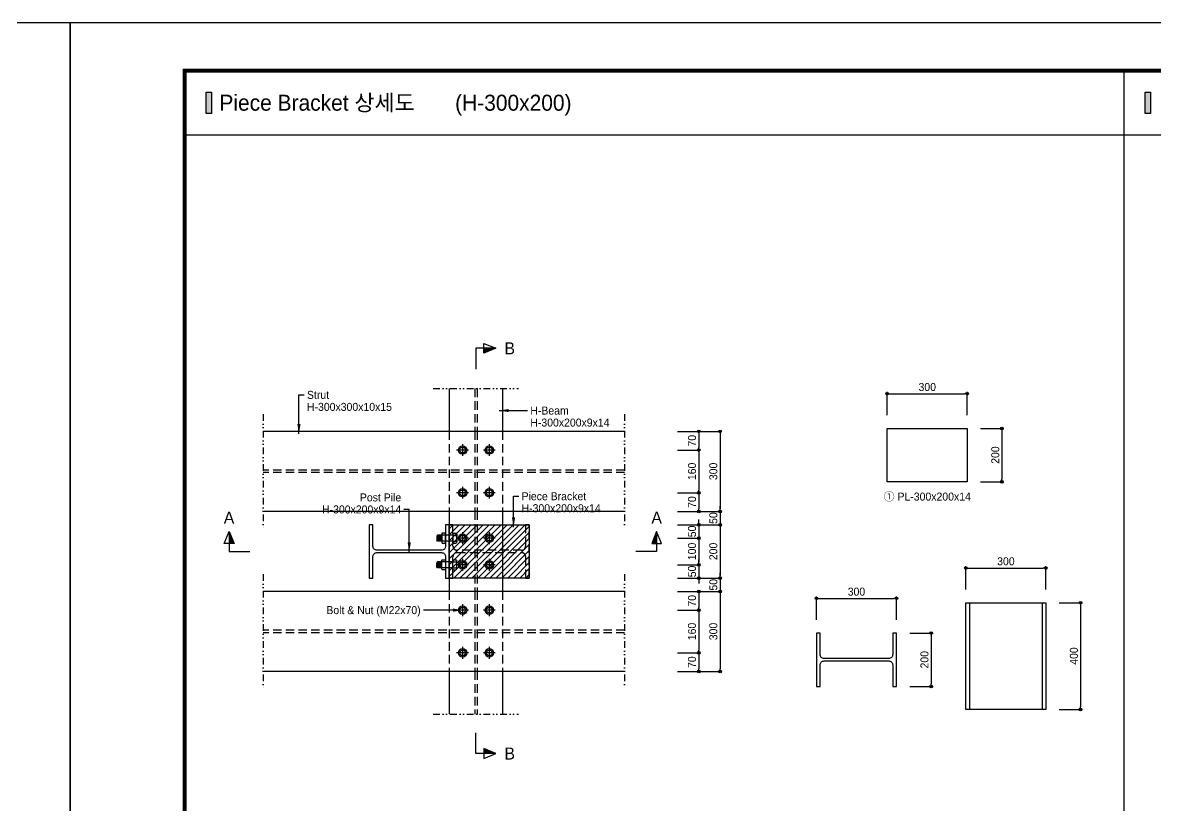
# Model space of a CAD drawing. Header units: millimetres. Extents: x 1073475 to 2890243, y -1340830 to -367733.
# Drawn here: x 2721864 to 2726109, y -370667 to -367733 of the extents above; entities that cross this region are included whole.
import ezdxf
from ezdxf.enums import TextEntityAlignment as Align

# ---------------------------------------------------------------- set-up
doc = ezdxf.new("R2010")
doc.units = ezdxf.units.MM
doc.header["$LTSCALE"] = 50
doc.header["$PDMODE"] = 3
doc.header["$PDSIZE"] = 100
doc.linetypes.add('DIVIDE', pattern=[1.25, 0.5, -0.25, 0, -0.25, 0, -0.25])
doc.linetypes.add('HIDDEN', pattern=[9.525, 6.35, -3.175])
doc.layers.get('Defpoints').update_dxf_attribs({"color": 151})
for name, color, linetype in [('11', 11, 'Continuous'), ('C-BN', 1, 'Continuous'), ('C-BOLT', 1, 'Continuous'), ('C-CEN-DI', 1, 'DIVIDE'), ('C-CEN-HI', 1, 'HIDDEN'), ('C-DIM', 7, 'Continuous'), ('C-li', 41, 'Continuous'), ('C-PILE', 3, 'Continuous'), ('C-PLATE', 135, 'Continuous'), ('C-PLATE-1', 2, 'Continuous'), ('C-ST-CEN', 1, 'HIDDEN'), ('C-STRUT', 3, 'Continuous'), ('C-WALE-1', 3, 'Continuous'), ('C-단면', 7, 'Continuous'), ('TEX', 3, 'Continuous'), ('TEXT', 3, 'Continuous'), ('TITLE-2', 3, 'Continuous')]:
    doc.layers.add(name, color=color, linetype=linetype)
doc.styles.add('RXHG', font='arial.ttf')
doc.styles.add('돋움', font='')
doc.styles.get('돋움').set_extended_font_data('Dotum')
doc.dimstyles.new('SAM-LE-LE-상', dxfattribs={"dimscale": 0.1, "dimtxt": 300, "dimasz": 360, "dimexe": 70, "dimexo": 0, "dimgap": 100, "dimtad": 1, "dimdec": 0, "dimzin": 0, "dimdsep": 46, "dimlunit": 6, "dimtxsty": '돋움', "dimblk": 'NONE', "dimcen": 100, "dimclrd": 8, "dimclre": 8, "dimclrt": 256, "dimadec": 0, "dimazin": 0, "dimtfac": 1, "dimtdec": 0, "dimtix": 1, "dimtmove": 2, "dimatfit": 3, "dimfxl": 70, "dimtolj": 1, "dimtzin": 0, "dimlwd": -1, "dimlwe": -1, "dimarcsym": 0})
doc.dimstyles.new('SAM-상', dxfattribs={"dimscale": 0.1, "dimtxt": 300, "dimasz": 100, "dimexe": 70, "dimexo": 0, "dimgap": 100, "dimtad": 1, "dimdec": 0, "dimzin": 0, "dimdsep": 46, "dimlunit": 6, "dimtxsty": '돋움', "dimblk": 'ORIGIN', "dimcen": 100, "dimclrd": 8, "dimclre": 8, "dimclrt": 1, "dimadec": 0, "dimazin": 0, "dimtfac": 1, "dimtdec": 0, "dimtix": 1, "dimtmove": 2, "dimatfit": 3, "dimfxl": 70, "dimtolj": 1, "dimtzin": 0, "dimlwd": -1, "dimlwe": -1, "dimarcsym": 0})

# ---------------------------------------------------------------- blocks, each defined once
blk = doc.blocks.new('dbox')
at = {"layer": '11'}
for p, q in [((4288, 57600), (81088, 57600)), ((4288, 1800), (4288, 57600))]:
    blk.add_line(p, q, dxfattribs=at)
at = {"layer": '11', "const_width": 150}
blk.add_lwpolyline([(81088, 1800), (4288, 1800), (4288, 57600), (81088, 57600)], close=True, dxfattribs=at)
at = {"layer": 'TEXT', "color": 7}
for p, q in [((0, 59400), (84100, 59400)), ((0, 0), (0, 59400)), ((84100, 59400), (84100, 0))]:
    blk.add_line(p, q, dxfattribs=at)
at = {"layer": 'TEX', "color": 6, "linetype": 'Continuous', "style": 'RXHG', "width": 1}
for tag, p in [('일자', (76628, 15972)), ('축척', (76628, 13925)), ('설계번호', (76684, 12170))]:
    blk.add_attdef(tag, p, '', height=300, dxfattribs=at)
at = {"layer": 'TEX', "color": 7, "linetype": 'Continuous', "style": 'RXHG', "width": 1}
blk.add_attdef('파일명', (81840, 4453), '', height=300, rotation=90, dxfattribs=at)
at = {"layer": 'TEX', "linetype": 'Continuous', "style": 'RXHG', "width": 1}
for tag, p in [('도면명-1', (77799, 3389)), ('도면명-2', (77799, 2662))]:
    blk.add_attdef(tag, text='', height=400, dxfattribs=at).set_placement(p, align=Align.CENTER)
blk = doc.blocks.new('_Origin')
at = {"color": 0, "linetype": 'ByBlock', "lineweight": -2}
blk.add_line((0, 0), (-1, 0), dxfattribs=at)
blk.add_circle((0, 0), 0.5, dxfattribs=at)
blk = doc.blocks.new('*D439')
at = {"layer": 'C-DIM', "color": 8, "transparency": 16777216}
for p, q in [((2724397.8, -369604.9), (2724397.8, -369594.9)), ((2724317.8, -369614.9), (2724404.8, -369614.9)), ((2724397.8, -369614.9), (2724397.8, -369664.9)), ((2724317.8, -369664.9), (2724404.8, -369664.9)), ((2724397.8, -369674.9), (2724397.8, -369684.9))]:
    blk.add_line(p, q, dxfattribs=at)
at = {"layer": 'Defpoints', "color": 0, "transparency": 16777216}
for p in [(2724317.8, -369614.9), (2724317.8, -369664.9), (2724397.8, -369664.9)]:
    blk.add_point(p, dxfattribs=at)
at = {"layer": 'C-DIM', "color": 8, "transparency": 16777216, "xscale": 10, "yscale": 10, "zscale": 10}
for p, rotation in [((2724397.8, -369614.9), 270), ((2724397.8, -369664.9), 90)]:
    blk.add_blockref('_Origin', p, dxfattribs=dict(at, rotation=rotation))
at = {"layer": 'C-DIM', "color": 1, "transparency": 16777216, "insert": (2724372.8, -369639.9), "char_height": 30, "attachment_point": 5, "rotation": 90, "style": '돋움'}
blk.add_mtext('\\A1;50', dxfattribs=at)
blk = doc.blocks.new('*D440')
at = {"layer": 'C-DIM', "color": 8, "transparency": 16777216}
for p, q in [((2724317.8, -369664.9), (2724404.8, -369664.9)), ((2724397.8, -369674.9), (2724397.8, -369754.9)), ((2724317.8, -369764.9), (2724404.8, -369764.9))]:
    blk.add_line(p, q, dxfattribs=at)
at = {"layer": 'Defpoints', "color": 0, "transparency": 16777216}
for p in [(2724317.8, -369664.9), (2724317.8, -369764.9), (2724397.8, -369764.9)]:
    blk.add_point(p, dxfattribs=at)
at = {"layer": 'C-DIM', "color": 8, "transparency": 16777216, "xscale": 10, "yscale": 10, "zscale": 10}
for p, rotation in [((2724397.8, -369664.9), 90), ((2724397.8, -369764.9), 270)]:
    blk.add_blockref('_Origin', p, dxfattribs=dict(at, rotation=rotation))
at = {"layer": 'C-DIM', "color": 1, "transparency": 16777216, "insert": (2724372.8, -369714.9), "char_height": 30, "attachment_point": 5, "rotation": 90, "style": '돋움'}
blk.add_mtext('\\A1;100', dxfattribs=at)
blk = doc.blocks.new('*D441')
at = {"layer": 'C-DIM', "color": 8, "transparency": 16777216}
for p, q in [((2724317.8, -369764.9), (2724404.8, -369764.9)), ((2724397.8, -369754.9), (2724397.8, -369744.9)), ((2724397.8, -369764.9), (2724397.8, -369814.9)), ((2724317.8, -369814.9), (2724404.8, -369814.9)), ((2724397.8, -369824.9), (2724397.8, -369834.9))]:
    blk.add_line(p, q, dxfattribs=at)
at = {"layer": 'Defpoints', "color": 0, "transparency": 16777216}
for p in [(2724317.8, -369764.9), (2724317.8, -369814.9), (2724397.8, -369814.9)]:
    blk.add_point(p, dxfattribs=at)
at = {"layer": 'C-DIM', "color": 8, "transparency": 16777216, "xscale": 10, "yscale": 10, "zscale": 10}
for p, rotation in [((2724397.8, -369764.9), 270), ((2724397.8, -369814.9), 90)]:
    blk.add_blockref('_Origin', p, dxfattribs=dict(at, rotation=rotation))
at = {"layer": 'C-DIM', "color": 1, "transparency": 16777216, "insert": (2724372.8, -369789.9), "char_height": 30, "attachment_point": 5, "rotation": 90, "style": '돋움'}
blk.add_mtext('\\A1;50', dxfattribs=at)
blk = doc.blocks.new('*D442')
at = {"layer": 'C-DIM', "color": 8, "transparency": 16777216}
for p, q in [((2724397.8, -369614.9), (2724484.8, -369614.9)), ((2724477.8, -369624.9), (2724477.8, -369804.9)), ((2724397.8, -369814.9), (2724484.8, -369814.9))]:
    blk.add_line(p, q, dxfattribs=at)
at = {"layer": 'Defpoints', "color": 0, "transparency": 16777216}
for p in [(2724397.8, -369614.9), (2724397.8, -369814.9), (2724477.8, -369814.9)]:
    blk.add_point(p, dxfattribs=at)
at = {"layer": 'C-DIM', "color": 8, "transparency": 16777216, "xscale": 10, "yscale": 10, "zscale": 10}
for p, rotation in [((2724477.8, -369614.9), 90), ((2724477.8, -369814.9), 270)]:
    blk.add_blockref('_Origin', p, dxfattribs=dict(at, rotation=rotation))
at = {"layer": 'C-DIM', "color": 1, "transparency": 16777216, "insert": (2724452.8, -369714.9), "char_height": 30, "attachment_point": 5, "rotation": 90, "style": '돋움'}
blk.add_mtext('\\A1;200', dxfattribs=at)
blk = doc.blocks.new('*D443')
at = {"layer": 'C-DIM', "color": 8, "transparency": 16777216}
for p, q in [((2724317.8, -369264.9), (2724404.8, -369264.9)), ((2724397.8, -369274.9), (2724397.8, -369324.9)), ((2724317.8, -369334.9), (2724404.8, -369334.9))]:
    blk.add_line(p, q, dxfattribs=at)
at = {"layer": 'Defpoints', "color": 0, "transparency": 16777216}
for p in [(2724317.8, -369264.9), (2724317.8, -369334.9), (2724397.8, -369334.9)]:
    blk.add_point(p, dxfattribs=at)
at = {"layer": 'C-DIM', "color": 8, "transparency": 16777216, "xscale": 10, "yscale": 10, "zscale": 10}
for p, rotation in [((2724397.8, -369264.9), 90), ((2724397.8, -369334.9), 270)]:
    blk.add_blockref('_Origin', p, dxfattribs=dict(at, rotation=rotation))
at = {"layer": 'C-DIM', "color": 1, "transparency": 16777216, "insert": (2724372.8, -369299.9), "char_height": 30, "attachment_point": 5, "rotation": 90, "style": '돋움'}
blk.add_mtext('\\A1;70', dxfattribs=at)
blk = doc.blocks.new('*D444')
at = {"layer": 'C-DIM', "color": 8, "transparency": 16777216}
for p, q in [((2724317.8, -369334.9), (2724404.8, -369334.9)), ((2724397.8, -369344.9), (2724397.8, -369484.9)), ((2724317.8, -369494.9), (2724404.8, -369494.9))]:
    blk.add_line(p, q, dxfattribs=at)
at = {"layer": 'Defpoints', "color": 0, "transparency": 16777216}
for p in [(2724317.8, -369334.9), (2724317.8, -369494.9), (2724397.8, -369494.9)]:
    blk.add_point(p, dxfattribs=at)
at = {"layer": 'C-DIM', "color": 8, "transparency": 16777216, "xscale": 10, "yscale": 10, "zscale": 10}
for p, rotation in [((2724397.8, -369334.9), 90), ((2724397.8, -369494.9), 270)]:
    blk.add_blockref('_Origin', p, dxfattribs=dict(at, rotation=rotation))
at = {"layer": 'C-DIM', "color": 1, "transparency": 16777216, "insert": (2724372.8, -369414.9), "char_height": 30, "attachment_point": 5, "rotation": 90, "style": '돋움'}
blk.add_mtext('\\A1;160', dxfattribs=at)
blk = doc.blocks.new('*D445')
at = {"layer": 'C-DIM', "color": 8, "transparency": 16777216}
for p, q in [((2724317.8, -369494.9), (2724404.8, -369494.9)), ((2724397.8, -369504.9), (2724397.8, -369554.9)), ((2724317.8, -369564.9), (2724404.8, -369564.9))]:
    blk.add_line(p, q, dxfattribs=at)
at = {"layer": 'Defpoints', "color": 0, "transparency": 16777216}
for p in [(2724317.8, -369494.9), (2724317.8, -369564.9), (2724397.8, -369564.9)]:
    blk.add_point(p, dxfattribs=at)
at = {"layer": 'C-DIM', "color": 8, "transparency": 16777216, "xscale": 10, "yscale": 10, "zscale": 10}
for p, rotation in [((2724397.8, -369494.9), 90), ((2724397.8, -369564.9), 270)]:
    blk.add_blockref('_Origin', p, dxfattribs=dict(at, rotation=rotation))
at = {"layer": 'C-DIM', "color": 1, "transparency": 16777216, "insert": (2724372.8, -369529.9), "char_height": 30, "attachment_point": 5, "rotation": 90, "style": '돋움'}
blk.add_mtext('\\A1;70', dxfattribs=at)
blk = doc.blocks.new('*D446')
at = {"layer": 'C-DIM', "color": 8, "transparency": 16777216}
for p, q in [((2724397.8, -369264.9), (2724484.8, -369264.9)), ((2724477.8, -369274.9), (2724477.8, -369554.9)), ((2724397.8, -369564.9), (2724484.8, -369564.9))]:
    blk.add_line(p, q, dxfattribs=at)
at = {"layer": 'Defpoints', "color": 0, "transparency": 16777216}
for p in [(2724397.8, -369264.9), (2724397.8, -369564.9), (2724477.8, -369564.9)]:
    blk.add_point(p, dxfattribs=at)
at = {"layer": 'C-DIM', "color": 8, "transparency": 16777216, "xscale": 10, "yscale": 10, "zscale": 10}
for p, rotation in [((2724477.8, -369264.9), 90), ((2724477.8, -369564.9), 270)]:
    blk.add_blockref('_Origin', p, dxfattribs=dict(at, rotation=rotation))
at = {"layer": 'C-DIM', "color": 1, "transparency": 16777216, "insert": (2724452.8, -369414.9), "char_height": 30, "attachment_point": 5, "rotation": 90, "style": '돋움'}
blk.add_mtext('\\A1;300', dxfattribs=at)
blk = doc.blocks.new('*D447')
at = {"layer": 'C-DIM', "color": 8, "transparency": 16777216}
for p, q in [((2724317.8, -369864.9), (2724404.8, -369864.9)), ((2724397.8, -369874.9), (2724397.8, -369924.9)), ((2724317.8, -369934.9), (2724404.8, -369934.9))]:
    blk.add_line(p, q, dxfattribs=at)
at = {"layer": 'Defpoints', "color": 0, "transparency": 16777216}
for p in [(2724317.8, -369864.9), (2724317.8, -369934.9), (2724397.8, -369934.9)]:
    blk.add_point(p, dxfattribs=at)
at = {"layer": 'C-DIM', "color": 8, "transparency": 16777216, "xscale": 10, "yscale": 10, "zscale": 10}
for p, rotation in [((2724397.8, -369864.9), 90), ((2724397.8, -369934.9), 270)]:
    blk.add_blockref('_Origin', p, dxfattribs=dict(at, rotation=rotation))
at = {"layer": 'C-DIM', "color": 1, "transparency": 16777216, "insert": (2724372.8, -369899.9), "char_height": 30, "attachment_point": 5, "rotation": 90, "style": '돋움'}
blk.add_mtext('\\A1;70', dxfattribs=at)
blk = doc.blocks.new('*D448')
at = {"layer": 'C-DIM', "color": 8, "transparency": 16777216}
for p, q in [((2724317.8, -369934.9), (2724404.8, -369934.9)), ((2724397.8, -369944.9), (2724397.8, -370084.9)), ((2724317.8, -370094.9), (2724404.8, -370094.9))]:
    blk.add_line(p, q, dxfattribs=at)
at = {"layer": 'Defpoints', "color": 0, "transparency": 16777216}
for p in [(2724317.8, -369934.9), (2724317.8, -370094.9), (2724397.8, -370094.9)]:
    blk.add_point(p, dxfattribs=at)
at = {"layer": 'C-DIM', "color": 8, "transparency": 16777216, "xscale": 10, "yscale": 10, "zscale": 10}
for p, rotation in [((2724397.8, -369934.9), 90), ((2724397.8, -370094.9), 270)]:
    blk.add_blockref('_Origin', p, dxfattribs=dict(at, rotation=rotation))
at = {"layer": 'C-DIM', "color": 1, "transparency": 16777216, "insert": (2724372.8, -370014.9), "char_height": 30, "attachment_point": 5, "rotation": 90, "style": '돋움'}
blk.add_mtext('\\A1;160', dxfattribs=at)
blk = doc.blocks.new('*D449')
at = {"layer": 'C-DIM', "color": 8, "transparency": 16777216}
for p, q in [((2724317.8, -370094.9), (2724404.8, -370094.9)), ((2724397.8, -370104.9), (2724397.8, -370154.9)), ((2724317.8, -370164.9), (2724404.8, -370164.9))]:
    blk.add_line(p, q, dxfattribs=at)
at = {"layer": 'Defpoints', "color": 0, "transparency": 16777216}
for p in [(2724317.8, -370094.9), (2724317.8, -370164.9), (2724397.8, -370164.9)]:
    blk.add_point(p, dxfattribs=at)
at = {"layer": 'C-DIM', "color": 8, "transparency": 16777216, "xscale": 10, "yscale": 10, "zscale": 10}
for p, rotation in [((2724397.8, -370094.9), 90), ((2724397.8, -370164.9), 270)]:
    blk.add_blockref('_Origin', p, dxfattribs=dict(at, rotation=rotation))
at = {"layer": 'C-DIM', "color": 1, "transparency": 16777216, "insert": (2724372.8, -370129.9), "char_height": 30, "attachment_point": 5, "rotation": 90, "style": '돋움'}
blk.add_mtext('\\A1;70', dxfattribs=at)
blk = doc.blocks.new('*D450')
at = {"layer": 'C-DIM', "color": 8, "transparency": 16777216}
for p, q in [((2724397.8, -369864.9), (2724484.8, -369864.9)), ((2724477.8, -369874.9), (2724477.8, -370154.9)), ((2724397.8, -370164.9), (2724484.8, -370164.9))]:
    blk.add_line(p, q, dxfattribs=at)
at = {"layer": 'Defpoints', "color": 0, "transparency": 16777216}
for p in [(2724397.8, -369864.9), (2724397.8, -370164.9), (2724477.8, -370164.9)]:
    blk.add_point(p, dxfattribs=at)
at = {"layer": 'C-DIM', "color": 8, "transparency": 16777216, "xscale": 10, "yscale": 10, "zscale": 10}
for p, rotation in [((2724477.8, -369864.9), 90), ((2724477.8, -370164.9), 270)]:
    blk.add_blockref('_Origin', p, dxfattribs=dict(at, rotation=rotation))
at = {"layer": 'C-DIM', "color": 1, "transparency": 16777216, "insert": (2724452.8, -370014.9), "char_height": 30, "attachment_point": 5, "rotation": 90, "style": '돋움'}
blk.add_mtext('\\A1;300', dxfattribs=at)
blk = doc.blocks.new('A$C465F048A')
at = {"layer": 'C-BN'}
for p, q in [((-57.5, 10.9), (-60, 7.4)), ((-60, 7.4), (-60, -7.6)), ((-28, 10.9), (-57.5, 10.9)), ((-56.5, 10.9), (-56.5, -11.1)), ((-51.5, 10.9), (-51.5, -11.1)), ((-46.5, 10.9), (-46.5, -11.1)), ((-42.1, 14.7), (-42.1, -14.8)), ((-28, 18.4), (-40.3, 18.4)), ((-28, -18.6), (-28, 18.4)), ((0, 18.4), (0, -18.4)), ((0, 18.4), (12.3, 18.4)), ((0, 10.9), (14.1, 10.9)), ((14.1, 14.7), (14.1, -14.8)), ((-57.5, -11.1), (-60, -7.6)), ((-28, -11.1), (-57.5, -11.1)), ((-40.3, -18.6), (-28, -18.6)), ((0, -11.1), (14.1, -11.1)), ((0, -18.6), (0, -16.4)), ((0, -18.6), (12.3, -18.6))]:
    blk.add_line(p, q, dxfattribs=at)
at = {"layer": 'C-BN', "linetype": 'HIDDEN', "ltscale": 0.5}
for p, q in [((0, 10.9), (-28, 10.9)), ((0, -11.1), (-28, -11.1))]:
    blk.add_line(p, q, dxfattribs=at)
at = {"layer": 'C-BN'}
for centre, radius, start, end in [((-37.2, 14.7), 4.82, 128.9483, 231.0517), ((-7.4, -0.1), 34.7, 161.5074, 198.4926), ((9.2, 14.7), 4.82, 308.9483, 51.0517), ((-20.6, -0.1), 34.7, 341.5074, 18.4926), ((-37.2, -14.8), 4.82, 128.9483, 231.0517), ((9.2, -14.8), 4.82, 308.9483, 51.0517)]:
    blk.add_arc(centre, radius, start, end, dxfattribs=at)
blk = doc.blocks.new('*D479')
at = {"layer": 'C-DIM', "color": 8, "transparency": 16777216}
for p, q in [((2725104.4, -369203.8), (2725104.4, -369116.8)), ((2725114.4, -369123.8), (2725394.4, -369123.8)), ((2725404.4, -369203.8), (2725404.4, -369116.8))]:
    blk.add_line(p, q, dxfattribs=at)
at = {"layer": 'Defpoints', "color": 0, "transparency": 16777216}
for p in [(2725404.4, -369123.8), (2725104.4, -369203.8), (2725404.4, -369203.8)]:
    blk.add_point(p, dxfattribs=at)
at = {"layer": 'C-DIM', "color": 8, "transparency": 16777216, "xscale": 10, "yscale": 10, "zscale": 10, "rotation": 180}
blk.add_blockref('_Origin', (2725104.4, -369123.8), dxfattribs=at)
at = {"layer": 'C-DIM', "color": 8, "transparency": 16777216, "xscale": 10, "yscale": 10, "zscale": 10}
blk.add_blockref('_Origin', (2725404.4, -369123.8), dxfattribs=at)
at = {"layer": 'C-DIM', "color": 1, "transparency": 16777216, "insert": (2725254.4, -369098.8), "char_height": 30, "attachment_point": 5, "style": '돋움'}
blk.add_mtext('\\A1;300', dxfattribs=at)
blk = doc.blocks.new('*D480')
at = {"layer": 'C-DIM', "color": 8, "transparency": 16777216}
for p, q in [((2725454.4, -369253.8), (2725541.4, -369253.8)), ((2725534.4, -369263.8), (2725534.4, -369443.8)), ((2725454.4, -369453.8), (2725541.4, -369453.8))]:
    blk.add_line(p, q, dxfattribs=at)
at = {"layer": 'Defpoints', "color": 0, "transparency": 16777216}
for p in [(2725454.4, -369253.8), (2725454.4, -369453.8), (2725534.4, -369453.8)]:
    blk.add_point(p, dxfattribs=at)
at = {"layer": 'C-DIM', "color": 8, "transparency": 16777216, "xscale": 10, "yscale": 10, "zscale": 10}
for p, rotation in [((2725534.4, -369253.8), 90), ((2725534.4, -369453.8), 270)]:
    blk.add_blockref('_Origin', p, dxfattribs=dict(at, rotation=rotation))
at = {"layer": 'C-DIM', "color": 1, "transparency": 16777216, "insert": (2725509.4, -369353.8), "char_height": 30, "attachment_point": 5, "rotation": 90, "style": '돋움'}
blk.add_mtext('\\A1;200', dxfattribs=at)
blk = doc.blocks.new('*D481')
at = {"layer": 'C-DIM', "color": 8, "transparency": 16777216}
for p, q in [((2724839, -369970.8), (2724839, -369883.8)), ((2724849, -369890.8), (2725129, -369890.8)), ((2725139, -369970.8), (2725139, -369883.8))]:
    blk.add_line(p, q, dxfattribs=at)
at = {"layer": 'Defpoints', "color": 0, "transparency": 16777216}
for p in [(2725139, -369890.8), (2724839, -369970.8), (2725139, -369970.8)]:
    blk.add_point(p, dxfattribs=at)
at = {"layer": 'C-DIM', "color": 8, "transparency": 16777216, "xscale": 10, "yscale": 10, "zscale": 10, "rotation": 180}
blk.add_blockref('_Origin', (2724839, -369890.8), dxfattribs=at)
at = {"layer": 'C-DIM', "color": 8, "transparency": 16777216, "xscale": 10, "yscale": 10, "zscale": 10}
blk.add_blockref('_Origin', (2725139, -369890.8), dxfattribs=at)
at = {"layer": 'C-DIM', "color": 1, "transparency": 16777216, "insert": (2724989, -369865.8), "char_height": 30, "attachment_point": 5, "style": '돋움'}
blk.add_mtext('\\A1;300', dxfattribs=at)
blk = doc.blocks.new('*D482')
at = {"layer": 'C-DIM', "color": 8, "transparency": 16777216}
for p, q in [((2725189, -370020.8), (2725276, -370020.8)), ((2725269, -370030.8), (2725269, -370210.8)), ((2725189, -370220.8), (2725276, -370220.8))]:
    blk.add_line(p, q, dxfattribs=at)
at = {"layer": 'Defpoints', "color": 0, "transparency": 16777216}
for p in [(2725189, -370020.8), (2725189, -370220.8), (2725269, -370220.8)]:
    blk.add_point(p, dxfattribs=at)
at = {"layer": 'C-DIM', "color": 8, "transparency": 16777216, "xscale": 10, "yscale": 10, "zscale": 10}
for p, rotation in [((2725269, -370020.8), 90), ((2725269, -370220.8), 270)]:
    blk.add_blockref('_Origin', p, dxfattribs=dict(at, rotation=rotation))
at = {"layer": 'C-DIM', "color": 1, "transparency": 16777216, "insert": (2725244, -370120.8), "char_height": 30, "attachment_point": 5, "rotation": 90, "style": '돋움'}
blk.add_mtext('\\A1;200', dxfattribs=at)
blk = doc.blocks.new('*D483')
at = {"layer": 'C-DIM', "color": 8, "transparency": 16777216}
for p, q in [((2725399.1, -369857), (2725399.1, -369770)), ((2725409.1, -369777), (2725689.1, -369777)), ((2725699.1, -369857), (2725699.1, -369770))]:
    blk.add_line(p, q, dxfattribs=at)
at = {"layer": 'Defpoints', "color": 0, "transparency": 16777216}
for p in [(2725699.1, -369777), (2725399.1, -369857), (2725699.1, -369857)]:
    blk.add_point(p, dxfattribs=at)
at = {"layer": 'C-DIM', "color": 8, "transparency": 16777216, "xscale": 10, "yscale": 10, "zscale": 10, "rotation": 180}
blk.add_blockref('_Origin', (2725399.1, -369777), dxfattribs=at)
at = {"layer": 'C-DIM', "color": 8, "transparency": 16777216, "xscale": 10, "yscale": 10, "zscale": 10}
blk.add_blockref('_Origin', (2725699.1, -369777), dxfattribs=at)
at = {"layer": 'C-DIM', "color": 1, "transparency": 16777216, "insert": (2725549.1, -369752), "char_height": 30, "attachment_point": 5, "style": '돋움'}
blk.add_mtext('\\A1;300', dxfattribs=at)
blk = doc.blocks.new('*D484')
at = {"layer": 'C-DIM', "color": 8, "transparency": 16777216}
for p, q in [((2725749.1, -369907), (2725836.1, -369907)), ((2725829.1, -369917), (2725829.1, -370297)), ((2725749.1, -370307), (2725836.1, -370307))]:
    blk.add_line(p, q, dxfattribs=at)
at = {"layer": 'Defpoints', "color": 0, "transparency": 16777216}
for p in [(2725749.1, -369907), (2725749.1, -370307), (2725829.1, -370307)]:
    blk.add_point(p, dxfattribs=at)
at = {"layer": 'C-DIM', "color": 8, "transparency": 16777216, "xscale": 10, "yscale": 10, "zscale": 10}
for p, rotation in [((2725829.1, -369907), 90), ((2725829.1, -370307), 270)]:
    blk.add_blockref('_Origin', p, dxfattribs=dict(at, rotation=rotation))
at = {"layer": 'C-DIM', "color": 1, "transparency": 16777216, "insert": (2725804, -370107), "char_height": 30, "attachment_point": 5, "rotation": 90, "style": '돋움'}
blk.add_mtext('\\A1;400', dxfattribs=at)
blk = doc.blocks.new('_None')
blk = doc.blocks.new('*D485')
at = {"layer": 'C-DIM', "color": 8, "transparency": 16777216}
for p, q in [((2724477.8, -369804.9), (2724477.8, -369794.9)), ((2724397.8, -369814.9), (2724484.8, -369814.9)), ((2724477.8, -369814.9), (2724477.8, -369864.9)), ((2724397.8, -369864.9), (2724484.8, -369864.9)), ((2724477.8, -369874.9), (2724477.8, -369884.9))]:
    blk.add_line(p, q, dxfattribs=at)
at = {"layer": 'Defpoints', "color": 0, "transparency": 16777216}
for p in [(2724397.8, -369814.9), (2724397.8, -369864.9), (2724477.8, -369864.9)]:
    blk.add_point(p, dxfattribs=at)
at = {"layer": 'C-DIM', "color": 8, "transparency": 16777216, "xscale": 10, "yscale": 10, "zscale": 10}
for p, rotation in [((2724477.8, -369814.9), 270), ((2724477.8, -369864.9), 90)]:
    blk.add_blockref('_Origin', p, dxfattribs=dict(at, rotation=rotation))
at = {"layer": 'C-DIM', "color": 1, "transparency": 16777216, "insert": (2724452.8, -369839.9), "char_height": 30, "attachment_point": 5, "rotation": 90, "style": '돋움'}
blk.add_mtext('\\A1;50', dxfattribs=at)
blk = doc.blocks.new('*D486')
at = {"layer": 'C-DIM', "color": 8, "transparency": 16777216}
for p, q in [((2724477.8, -369554.9), (2724477.8, -369544.9)), ((2724397.8, -369564.9), (2724484.8, -369564.9)), ((2724477.8, -369564.9), (2724477.8, -369614.9)), ((2724397.8, -369614.9), (2724484.8, -369614.9)), ((2724477.8, -369624.9), (2724477.8, -369634.9))]:
    blk.add_line(p, q, dxfattribs=at)
at = {"layer": 'Defpoints', "color": 0, "transparency": 16777216}
for p in [(2724397.8, -369564.9), (2724397.8, -369614.9), (2724477.8, -369614.9)]:
    blk.add_point(p, dxfattribs=at)
at = {"layer": 'C-DIM', "color": 8, "transparency": 16777216, "xscale": 10, "yscale": 10, "zscale": 10}
for p, rotation in [((2724477.8, -369564.9), 270), ((2724477.8, -369614.9), 90)]:
    blk.add_blockref('_Origin', p, dxfattribs=dict(at, rotation=rotation))
at = {"layer": 'C-DIM', "color": 1, "transparency": 16777216, "insert": (2724452.8, -369589.9), "char_height": 30, "attachment_point": 5, "rotation": 90, "style": '돋움'}
blk.add_mtext('\\A1;50', dxfattribs=at)

msp = doc.modelspace()

# ---------------------------------------------------------------- hatches: boundary and pattern name
at = {"layer": 'C-PLATE'}
h = msp.add_hatch(dxfattribs=at)
h.set_pattern_fill('ANSI31', color=256, scale=5, style=0)
h.set_pattern_definition([(45, (2718481.293, -374319.681), (-11.22532, 11.22532), [])])
h.paths.add_polyline_path([(2723463, -369614.9), (2723763, -369614.9), (2723763, -369814.9), (2723463, -369814.9)])
at = {"layer": 'C-단면'}
for points in [[(2723638.2, -368953.6), (2723593, -368953.6), (2723593, -368972.3)], [(2722637.8, -369639.7), (2722637.8, -369684.9), (2722656.5, -369684.9)], [(2724240.3, -369639.7), (2724240.3, -369684.9), (2724221.6, -369684.9)], [(2723638.2, -370472.3), (2723593, -370472.3), (2723593, -370453.6)]]:
    msp.add_hatch(color=256, dxfattribs=at).paths.add_polyline_path(points)
at = {"layer": 'TITLE-2'}
for points in [[(2722551.6, -368073.1), (2722571.6, -368073.1), (2722571.6, -367993.1), (2722551.6, -367993.1)], [(2726090.9, -368073.1), (2726090.9, -367993.1), (2726070.9, -367993.1), (2726070.9, -368073.1)]]:
    msp.add_hatch(color=2, dxfattribs=at).paths.add_polyline_path(points)

# ---------------------------------------------------------------- linework, layer by layer
at = {"layer": 'C-BOLT'}
for p, q in [((2723535.2, -369334.9), (2723490.8, -369334.9)), ((2723513, -369312.7), (2723513, -369357.1)), ((2723635.2, -369334.9), (2723590.8, -369334.9)), ((2723613, -369312.7), (2723613, -369357.1)), ((2723535.2, -369494.9), (2723490.8, -369494.9)), ((2723513, -369472.7), (2723513, -369517.1)), ((2723635.2, -369494.9), (2723590.8, -369494.9)), ((2723613, -369472.7), (2723613, -369517.1)), ((2723535.2, -369664.9), (2723490.8, -369664.9)), ((2723513, -369642.7), (2723513, -369687.1)), ((2723635.2, -369664.9), (2723590.8, -369664.9)), ((2723613, -369642.7), (2723613, -369687.1)), ((2723535.2, -369764.9), (2723490.8, -369764.9)), ((2723513, -369742.7), (2723513, -369787.1)), ((2723635.2, -369764.9), (2723590.8, -369764.9)), ((2723613, -369742.7), (2723613, -369787.1)), ((2723535.2, -369934.9), (2723490.8, -369934.9)), ((2723513, -369912.7), (2723513, -369957.1)), ((2723635.2, -369934.9), (2723590.8, -369934.9)), ((2723613, -369912.7), (2723613, -369957.1)), ((2723535.2, -370094.9), (2723490.8, -370094.9)), ((2723513, -370072.7), (2723513, -370117.1)), ((2723635.2, -370094.9), (2723590.8, -370094.9)), ((2723613, -370072.7), (2723613, -370117.1))]:
    msp.add_line(p, q, dxfattribs=at)
for centre, radius in [((2723513, -369334.9), 15.9), ((2723513, -369334.9), 11), ((2723613, -369334.9), 15.9), ((2723613, -369334.9), 11), ((2723513, -369494.9), 15.9), ((2723513, -369494.9), 11), ((2723613, -369494.9), 15.9), ((2723613, -369494.9), 11), ((2723513, -369664.9), 15.9), ((2723513, -369664.9), 11), ((2723613, -369664.9), 15.9), ((2723613, -369664.9), 11), ((2723513, -369764.9), 15.9), ((2723513, -369764.9), 11), ((2723613, -369764.9), 15.9), ((2723613, -369764.9), 11), ((2723513, -369934.9), 15.9), ((2723513, -369934.9), 11), ((2723613, -369934.9), 15.9), ((2723613, -369934.9), 11), ((2723513, -370094.9), 15.9), ((2723513, -370094.9), 11), ((2723613, -370094.9), 15.9), ((2723613, -370094.9), 11)]:
    msp.add_circle(centre, radius, dxfattribs=at)
at = {"layer": 'C-CEN-DI', "linetype": 'DIVIDE'}
for p, q in [((2723403.2, -369104.6), (2723722.9, -369104.6)), ((2722765.7, -369199.9), (2722765.7, -369629.8)), ((2724120.3, -369199.9), (2724120.3, -369629.8)), ((2722765.7, -369799.9), (2722765.7, -370229.8)), ((2724120.3, -369799.9), (2724120.3, -370229.8)), ((2723403.2, -370325.1), (2723722.9, -370325.1))]:
    msp.add_line(p, q, dxfattribs=at)
at = {"layer": 'C-CEN-HI', "ltscale": 0.1}
for p, q in [((2723558.5, -369104.6), (2723558.5, -369264.9)), ((2723567.5, -369104.6), (2723567.5, -369264.9)), ((2723463, -369264.9), (2723463, -369564.9)), ((2723558.5, -369264.9), (2723558.5, -369564.9)), ((2723567.5, -369264.9), (2723567.5, -369564.9)), ((2723663, -369264.9), (2723663, -369564.9)), ((2723558.5, -369564.9), (2723558.5, -369864.9)), ((2723567.5, -369564.9), (2723567.5, -369864.9)), ((2723463, -369864.9), (2723463, -370164.9)), ((2723558.5, -369864.9), (2723558.5, -370164.9)), ((2723567.5, -369864.9), (2723567.5, -370164.9)), ((2723663, -369864.9), (2723663, -370164.9)), ((2723558.5, -370164.9), (2723558.5, -370325.1)), ((2723567.5, -370164.9), (2723567.5, -370325.1))]:
    msp.add_line(p, q, dxfattribs=at)
msp.add_lwpolyline([(2723463, -369814.9), (2723477, -369814.9), (2723477, -369734.4, -0.414214), (2723492, -369719.4), (2723734, -369719.4, -0.414214), (2723749, -369734.4), (2723749, -369814.9), (2723763, -369814.9), (2723763, -369614.9), (2723749, -369614.9), (2723749, -369695.4, -0.414214), (2723734, -369710.4), (2723492, -369710.4, -0.414214), (2723477, -369695.4), (2723477, -369614.9), (2723463, -369614.9)], format="xyb", close=True, dxfattribs=at)
at = {"layer": 'C-li'}
for p, q in [((2725990.9, -367913.1), (2725990.9, -373493.1)), ((2722471.6, -368153.1), (2729510.3, -368153.1))]:
    msp.add_line(p, q, dxfattribs=at)
at = {"layer": 'C-PILE'}
for points in [[(2723163, -369814.9), (2723177, -369814.9), (2723177, -369734.4, -0.414214), (2723192, -369719.4), (2723434, -369719.4, -0.414214), (2723449, -369734.4), (2723449, -369814.9), (2723463, -369814.9), (2723463, -369614.9), (2723449, -369614.9), (2723449, -369695.4, -0.414214), (2723434, -369710.4), (2723192, -369710.4, -0.414214), (2723177, -369695.4), (2723177, -369614.9), (2723163, -369614.9)], [(2724839, -370220.8), (2724853, -370220.8), (2724853, -370140.3, -0.414214), (2724868, -370125.3), (2725110, -370125.3, -0.414214), (2725125, -370140.3), (2725125, -370220.8), (2725139, -370220.8), (2725139, -370020.8), (2725125, -370020.8), (2725125, -370101.3, -0.414214), (2725110, -370116.3), (2724868, -370116.3, -0.414214), (2724853, -370101.3), (2724853, -370020.8), (2724839, -370020.8)]]:
    msp.add_lwpolyline(points, format="xyb", close=True, dxfattribs=at)
at = {"layer": 'C-PLATE', "linetype": 'HIDDEN'}
msp.add_lwpolyline([(2723463, -369614.9), (2723763, -369614.9), (2723763, -369814.9), (2723463, -369814.9)], close=True, dxfattribs=at)
at = {"layer": 'C-PLATE-1'}
for p, q in [((2725413.1, -369907), (2725413.1, -370307)), ((2725685.1, -369907), (2725685.1, -370307))]:
    msp.add_line(p, q, dxfattribs=at)
for points in [[(2725404.4, -369253.8), (2725404.4, -369453.8), (2725104.4, -369453.8), (2725104.4, -369253.8)], [(2725399.1, -369907), (2725699.1, -369907), (2725699.1, -370307), (2725399.1, -370307)]]:
    msp.add_lwpolyline(points, close=True, dxfattribs=at)
at = {"layer": 'C-ST-CEN', "ltscale": 0.1}
for p, q in [((2724120.3, -369410.4), (2722765.7, -369410.4)), ((2724120.3, -369419.4), (2722765.7, -369419.4)), ((2724120.3, -370010.4), (2722765.7, -370010.4)), ((2724120.3, -370019.4), (2722765.7, -370019.4))]:
    msp.add_line(p, q, dxfattribs=at)
at = {"layer": 'C-STRUT'}
for p, q in [((2724120.3, -369264.9), (2722765.7, -369264.9)), ((2724120.3, -369564.9), (2722765.7, -369564.9)), ((2724120.3, -369864.9), (2722765.7, -369864.9)), ((2724120.3, -370164.9), (2722765.7, -370164.9))]:
    msp.add_line(p, q, dxfattribs=at)
at = {"layer": 'C-WALE-1'}
for p, q in [((2723463, -369104.6), (2723463, -369264.9)), ((2723663, -369104.6), (2723663, -369264.9)), ((2723463, -369564.9), (2723463, -369614.9)), ((2723663, -369564.9), (2723663, -369864.9)), ((2723463, -369614.9), (2723463, -369814.9)), ((2723463, -369814.9), (2723463, -369864.9)), ((2723463, -370164.9), (2723463, -370325.1)), ((2723663, -370164.9), (2723663, -370325.1))]:
    msp.add_line(p, q, dxfattribs=at)
at = {"layer": 'C-단면'}
for points in [[(2723638.2, -368953.6), (2723563, -368953.6), (2723563, -369031.5)], [(2722637.8, -369639.7), (2722637.8, -369714.9), (2722715.7, -369714.9)], [(2724240.3, -369639.7), (2724240.3, -369714.9), (2724162.4, -369714.9)], [(2723638.2, -370472.3), (2723563, -370472.3), (2723563, -370394.4)]]:
    msp.add_lwpolyline(points, dxfattribs=at)
for points in [[(2723638.2, -368953.6), (2723593, -368972.3), (2723593, -368935)], [(2722637.8, -369639.7), (2722656.5, -369684.9), (2722619.2, -369684.9)], [(2724240.3, -369639.7), (2724221.6, -369684.9), (2724258.9, -369684.9)], [(2723638.2, -370472.3), (2723593, -370453.6), (2723593, -370490.9)]]:
    msp.add_lwpolyline(points, close=True, dxfattribs=at)
at = {"layer": 'TITLE-2', "color": 2}
for points in [[(2722551.6, -368073.1), (2722551.6, -367993.1), (2722571.6, -367993.1), (2722571.6, -368073.1)], [(2726070.9, -368073.1), (2726070.9, -367993.1), (2726090.9, -367993.1), (2726090.9, -368073.1)]]:
    msp.add_lwpolyline(points, close=True, dxfattribs=at)

# ---------------------------------------------------------------- block references
at = {"xscale": 0.1, "yscale": 0.1, "zscale": 0.1}
for p in [(2713632.7, -373673.1), (2722042.7, -373673.1)]:
    msp.add_blockref('dbox', p, dxfattribs=at)
msp.add_blockref('A$C465F048A', (2723477, -369664.8))
at = {"xscale": -1, "rotation": 180}
msp.add_blockref('A$C465F048A', (2723477, -369765), dxfattribs=at)

# ---------------------------------------------------------------- texts
at = {"layer": 'C-DIM', "color": 1, "style": '돋움'}
for s, p in [('Strut', (2722929.8, -369128.1)), ('H-300x300x10x15', (2722929.8, -369173.1)), ('H-Beam', (2723766.8, -369186.9)), ('H-300x200x9x14', (2723766.8, -369231.9)), ('Piece Bracket', (2723734, -369508)), ('H-300x200x9x14', (2723734, -369553))]:
    msp.add_text(s, height=30, dxfattribs=at).set_placement(p, align=Align.MIDDLE_LEFT)
for s, p in [('Post Pile', (2723283, -369512.5)), ('H-300x200x9x14', (2723283, -369557.5)), ('Bolt & Nut (M22x70)', (2723355.9, -369934.9))]:
    msp.add_text(s, height=30, dxfattribs=at).set_placement(p, align=Align.MIDDLE_RIGHT)
at = {"layer": 'C-DIM', "style": '돋움'}
msp.add_text('① PL-300x200x14', height=30, dxfattribs=at).set_placement((2725254.4, -369508.4), align=Align.MIDDLE)
at = {"layer": 'C-단면', "style": '돋움'}
for s, p in [('B', (2723689.7, -368953.6)), ('A', (2722637.8, -369588.2)), ('A', (2724240.3, -369588.2)), ('B', (2723689.7, -370472.3))]:
    msp.add_text(s, height=45, dxfattribs=at).set_placement(p, align=Align.MIDDLE)
at = {"layer": 'TITLE-2', "style": '돋움'}
for s, p in [('Piece Bracket 상세도', (2722601.6, -368033.1)), ('(H-300x200)', (2723485, -368033.1))]:
    msp.add_text(s, height=60, dxfattribs=at).set_placement(p, align=Align.MIDDLE_LEFT)

# ---------------------------------------------------------------- dimensions: what is measured, and where the dimension line sits
at = {"layer": 'C-DIM'}
for base, p1, p2, picture, middle in [((2725404.4, -369123.8), (2725104.4, -369203.8), (2725404.4, -369203.8), '*D479', (2725254.4, -369098.8)), ((2725699.1, -369777), (2725399.1, -369857), (2725699.1, -369857), '*D483', (2725549.1, -369752)), ((2725139, -369890.8), (2724839, -369970.8), (2725139, -369970.8), '*D481', (2724989, -369865.8))]:
    dim = msp.add_linear_dim(base=base, p1=p1, p2=p2, dimstyle='SAM-상', dxfattribs=at)
    dim.commit()
    dim.dimension.update_dxf_attribs({"geometry": picture, "text_midpoint": middle})
for base, p1, p2, angle, picture, middle in [((2725534.4, -369453.8), (2725454.4, -369253.8), (2725454.4, -369453.8), 90, '*D480', (2725509.4, -369353.8)), ((2724397.8, -369334.9), (2724317.8, -369264.9), (2724317.8, -369334.9), 270, '*D443', (2724372.8, -369299.9)), ((2724477.8, -369564.9), (2724397.8, -369264.9), (2724397.8, -369564.9), 270, '*D446', (2724452.8, -369414.9)), ((2724397.8, -369494.9), (2724317.8, -369334.9), (2724317.8, -369494.9), 270, '*D444', (2724372.8, -369414.9)), ((2724397.8, -369564.9), (2724317.8, -369494.9), (2724317.8, -369564.9), 270, '*D445', (2724372.8, -369529.9)), ((2724477.8, -369614.9), (2724397.8, -369564.9), (2724397.8, -369614.9), 270, '*D486', (2724452.8, -369589.9)), ((2724397.8, -369664.9), (2724317.8, -369614.9), (2724317.8, -369664.9), 270, '*D439', (2724372.8, -369639.9)), ((2724477.8, -369814.9), (2724397.8, -369614.9), (2724397.8, -369814.9), 270, '*D442', (2724452.8, -369714.9)), ((2724397.8, -369764.9), (2724317.8, -369664.9), (2724317.8, -369764.9), 270, '*D440', (2724372.8, -369714.9)), ((2724397.8, -369814.9), (2724317.8, -369764.9), (2724317.8, -369814.9), 270, '*D441', (2724372.8, -369789.9)), ((2724477.8, -369864.9), (2724397.8, -369814.9), (2724397.8, -369864.9), 270, '*D485', (2724452.8, -369839.9)), ((2724397.8, -369934.9), (2724317.8, -369864.9), (2724317.8, -369934.9), 270, '*D447', (2724372.8, -369899.9)), ((2724477.8, -370164.9), (2724397.8, -369864.9), (2724397.8, -370164.9), 270, '*D450', (2724452.8, -370014.9)), ((2724397.8, -370094.9), (2724317.8, -369934.9), (2724317.8, -370094.9), 270, '*D448', (2724372.8, -370014.9)), ((2725829.1, -370307), (2725749.1, -369907), (2725749.1, -370307), 90, '*D484', (2725804, -370107)), ((2725269, -370220.8), (2725189, -370020.8), (2725189, -370220.8), 90, '*D482', (2725244, -370120.8)), ((2724397.8, -370164.9), (2724317.8, -370094.9), (2724317.8, -370164.9), 270, '*D449', (2724372.8, -370129.9))]:
    dim = msp.add_linear_dim(base=base, p1=p1, p2=p2, angle=angle, dimstyle='SAM-상', dxfattribs=at)
    dim.commit()
    dim.dimension.update_dxf_attribs({"geometry": picture, "text_midpoint": middle})

# ---------------------------------------------------------------- leaders
for points in [[(2722899.8, -369273.8), (2722899.8, -369128.1), (2722919.8, -369128.1)], [(2723650, -369186.9), (2723736.8, -369186.9), (2723756.8, -369186.9)], [(2723704, -369623.7), (2723704, -369508), (2723724, -369508)], [(2723313, -369717.2), (2723313, -369557.5), (2723293, -369557.5)], [(2723513, -369934.9), (2723385.9, -369934.9), (2723365.9, -369934.9)]]:
    msp.add_leader(points, dimstyle='SAM-LE-LE-상', dxfattribs=at)

doc.saveas('drawing.dxf')
